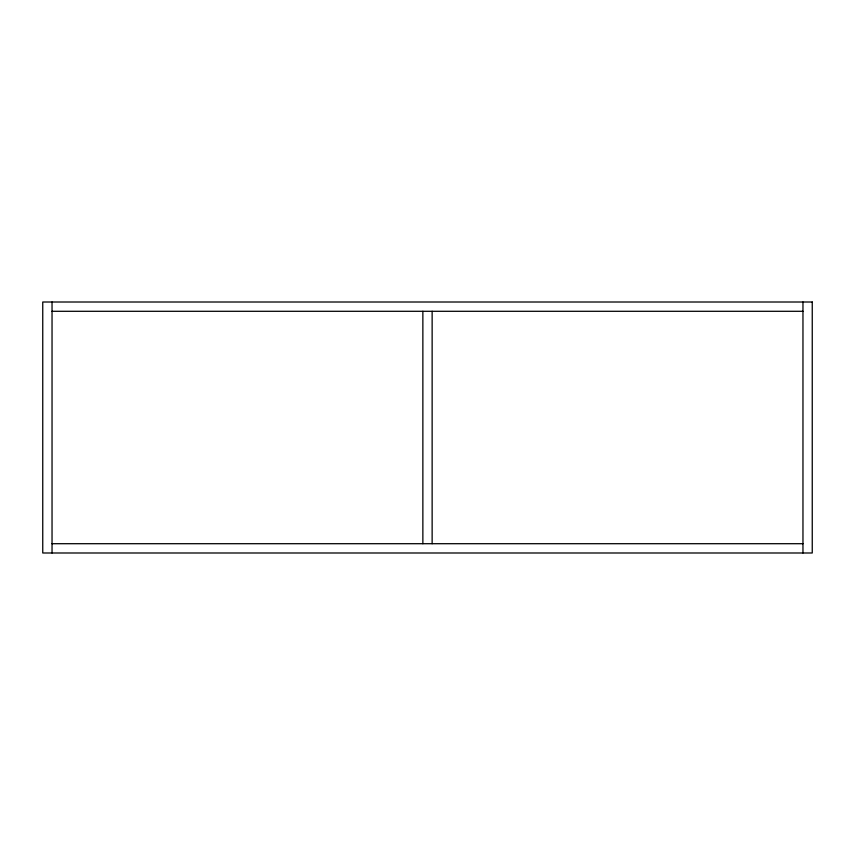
<?xml version="1.0" encoding="UTF-8"?>
<svg xmlns="http://www.w3.org/2000/svg" width="855" height="855" viewBox="0 0 855 855"><rect width="100%" height="100%" fill="white"/><g stroke="black" fill="none" stroke-linecap="round" stroke-linejoin="round"><path stroke-width="1.28" d="M52.037 311.295L802.963 311.295M52.037 543.705L802.963 543.705M802.963 302.007L802.963 552.993M432.138 311.295L432.138 543.705M422.862 311.295L422.862 543.705M52.037 302.007L52.037 552.993M812.25 302.007L42.75 302.007L42.75 552.993L812.25 552.993L812.25 302.007"/></g></svg>
